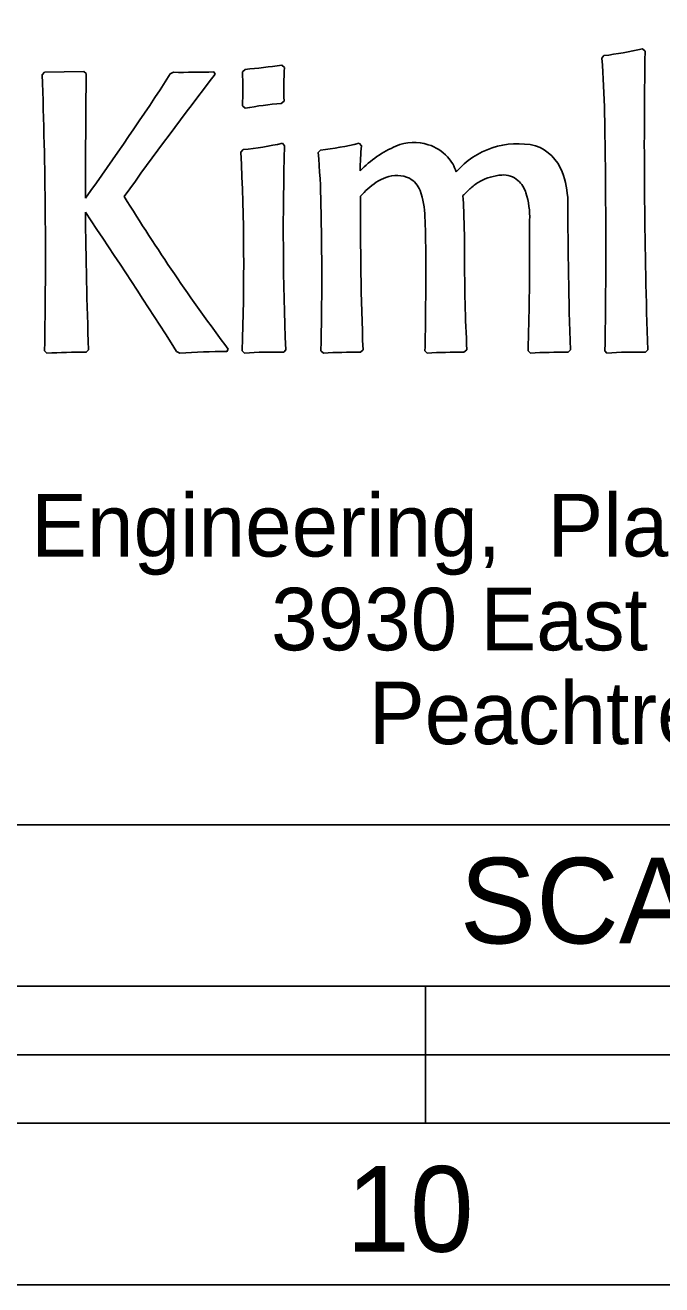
# Model space of a CAD drawing. Extents: x -3.8 to 1.77, y -4.86 to 1.05.
# Drawn here: x 0.8328 to 0.8793, y 0.0208 to 0.1127 of the extents above; entities that cross this region are included whole.
import ezdxf

# ---------------------------------------------------------------- set-up
doc = ezdxf.new("R2010")
doc.units = 0
for name, color, linetype in [('PNTDESC', 7, 'Continuous'), ('PNTNO', 7, 'Continuous'), ('UTLE_E_UUELBOX-Cell', 7, 'Continuous'), ('UTLE_E_UUPGAE-Cell', 7, 'Continuous')]:
    doc.layers.add(name, color=color, linetype=linetype)

msp = doc.modelspace()

# ---------------------------------------------------------------- linework, layer by layer
at = {"layer": 'PNTDESC'}
msp.add_line((1.004746554493904, 0.054377790451049804), (0.8026485241651535, 0.054377790451049804), dxfattribs=at)
at = {"layer": 'PNTNO'}
for p, q in [((0.8750437536811805, 0.11050179064854788), (0.8748990548833377, 0.11032786314505104)), ((0.8780536441196091, 0.11082019467419756), (0.8778800500264139, 0.11099356649170954)), ((0.8488807231001047, 0.10950001268613747), (0.8486779002947709, 0.10932641859293563)), ((0.8517455813368808, 0.10964460034289587), (0.8515429808137147, 0.10981852784639234)), ((0.8436414488350226, 0.10928607631015066), (0.8434099530035383, 0.10917049508983594)), ((0.846680456850982, 0.10914159978799716), (0.8465935486697757, 0.10931497161198937)), ((0.8486779002947709, 0.10683731044058899), (0.8488807231001047, 0.10666382748199217)), ((0.8515140855053965, 0.10701123795056598), (0.8517169083107303, 0.10718483203728744)), ((0.8517455813368808, 0.10393233219023947), (0.8516011048212107, 0.10410559286666649)), ((0.8573599388722832, 0.10393233219023947), (0.8571865670482948, 0.10410581514235627)), ((0.8487359131676591, 0.10364282346642828), (0.8485625413436658, 0.10346911823862152)), ((0.8543794994151952, 0.10361392816458964), (0.8542055719181796, 0.10344022293678275)), ((0.8342355829033561, 0.08897012158957932), (0.8344095104003718, 0.08879630522716751)), ((0.8372745909063585, 0.08885387356163497), (0.8374482961471233, 0.08902768992404678)), ((0.8438731669486745, 0.0889121087166922), (0.8441046627801576, 0.08879630522716751)), ((0.8475485384645544, 0.0889121087166922), (0.8476352243765529, 0.08908570280989413)), ((0.8486490049994135, 0.08897012158957932), (0.8488227102272176, 0.08879630522716751)), ((0.8516877907332042, 0.08885387356163497), (0.8518328229219017, 0.08902768992404678)), ((0.8544083947235134, 0.08897012158957932), (0.8545817665475066, 0.08879630522716751)), ((0.8573023705378146, 0.08885387356163497), (0.8574758534964118, 0.08902768992404678)), ((0.8619908558559691, 0.08897012158957932), (0.8621642276799624, 0.08879630522716751)), ((0.8648270410665948, 0.08885387356163497), (0.865058536898078, 0.08902768992404678)), ((0.8695153041025769, 0.08897012158957932), (0.8696888981957805, 0.08879630522716751)), ((0.8724381752251963, 0.08885387356163497), (0.8726121027351764, 0.08902768992404678)), ((0.8751309952662013, 0.08897012158957932), (0.8752754717948361, 0.08879630522716751)), ((0.8780825394279321, 0.08885387356163497), (0.8782562446557362, 0.08902768992404678))]:
    msp.add_line(p, q, dxfattribs=at)
for points in [[(0.8748990548833377, 0.11032786314505104), (0.8750437536811805, 0.11050179064854788)], [(0.8778800500264139, 0.11099356649170954), (0.8780536441196091, 0.11082019467419756)], [(0.8486779002947709, 0.10932641859293563), (0.8488807231001047, 0.10950001268613747)], [(0.8515429808137147, 0.10981852784639234), (0.8517455813368808, 0.10964460034289587)], [(0.8372745909063585, 0.10919939039167464), (0.8371012190953236, 0.10934420031764269), (0.8342355829033561, 0.10928607631015066), (0.8340622110793641, 0.10911270447967854)], [(0.8340622110793641, 0.10911270447967854), (0.8342355829033561, 0.10928607631015066), (0.8371012190953236, 0.10934420031764269), (0.8372745909063585, 0.10919939039167464)], [(0.8434099530035383, 0.10917049508983594), (0.8436414488350226, 0.10928607631015066)], [(0.8465935486697757, 0.10931497161198937), (0.846680456850982, 0.10914159978799716)], [(0.8488807231001047, 0.10666382748199217), (0.8486779002947709, 0.10683731044058899)], [(0.8517169083107303, 0.10718483203728744), (0.8515140855053965, 0.10701123795056598)], [(0.8516011048212107, 0.10410559286666649), (0.8517455813368808, 0.10393233219023947)], [(0.8571865670482948, 0.10410581514235627), (0.8573599388722832, 0.10393233219023947)], [(0.8485625413436658, 0.10346911823862152), (0.8487359131676591, 0.10364282346642828)], [(0.8542055719181796, 0.10344022293678275), (0.8543794994151952, 0.10361392816458964)], [(0.8400527632311362, 0.10022806537252002), (0.8400527632311362, 0.10022806537252002)], [(0.8344095104003718, 0.08879630522716751), (0.8342355829033561, 0.08897012158957932), (0.8342355829033561, 0.08897012158957932)], [(0.8374482961471233, 0.08902768992404678), (0.8372745909063585, 0.08885387356163497), (0.8372745909063585, 0.08885387356163497)], [(0.8441046627801576, 0.08879630522716751), (0.8438731669486745, 0.0889121087166922)], [(0.8476352243765529, 0.08908570280989413), (0.8475485384645544, 0.0889121087166922), (0.8475485384645544, 0.0889121087166922)], [(0.8488227102272176, 0.08879630522716751), (0.8486490049994135, 0.08897012158957932)], [(0.8518328229219017, 0.08902768992404678), (0.8516877907332042, 0.08885387356163497)], [(0.8545817665475066, 0.08879630522716751), (0.8544083947235134, 0.08897012158957932)], [(0.8574758534964118, 0.08902768992404678), (0.8573023705378146, 0.08885387356163497)], [(0.8621642276799624, 0.08879630522716751), (0.8619908558559691, 0.08897012158957932)], [(0.865058536898078, 0.08902768992404678), (0.8648270410665948, 0.08885387356163497)], [(0.8696888981957805, 0.08879630522716751), (0.8695153041025769, 0.08897012158957932)], [(0.8726121027351764, 0.08902768992404678), (0.8724381752251963, 0.08885387356163497)], [(0.8752754717948361, 0.08879630522716751), (0.8751309952662013, 0.08897012158957932)], [(0.8782562446557362, 0.08902768992404678), (0.8780825394279321, 0.08885387356163497)]]:
    msp.add_lwpolyline(points, dxfattribs=at)
for points in [[(0.8203642059961954, 0.04258889520168304), (0.9870308726628622, 0.04258889520168304), (0.9870308726628622, 0.032588895201683045), (0.8203642059961954, 0.032588895201683045)], [(0.8203642059961954, 0.03758889520168304), (0.8620308726628622, 0.03758889520168304), (0.8620308726628622, 0.04258889520168304), (0.8203642059961954, 0.04258889520168304)], [(0.9036975393295288, 0.03758889520168304), (0.8620308726628622, 0.03758889520168304), (0.8620308726628622, 0.032588895201683045), (0.9036975393295288, 0.032588895201683045)]]:
    msp.add_lwpolyline(points, close=True, dxfattribs=at)
for centre, radius, start, end in [((0.8097953676807313, 0.10505008232052795), 0.06531726463342297, 1.0504352679525129, 4.634679581252141), ((0.8097953676807313, 0.10505008232052795), 0.06531726463342295, 1.0504352679525133, 4.634679581252142), ((0.8707422212368376, 0.14373569414789109), 0.03351112536315265, 277.374909785421, 282.2981464951188), ((0.8707422212368376, 0.14373569414789109), 0.03351112536315265, 277.37490978542104, 282.29814649511883), ((1.3222901106352691, 0.1040529776233346), 0.4442880072735647, 179.1272598779938, 181.93804411136884), ((1.3222901106352691, 0.1040529776233346), 0.4442880072735648, 179.1272598779938, 181.93804411136884), ((0.8460166110787419, 0.1447245163037496), 0.03534075257368109, 274.64850594441225, 278.99648404271915), ((0.8460166110787419, 0.1447245163037496), 0.035340752573681, 274.64850594441225, 278.99648404271915), ((0.8758412756165792, 0.10813367033404166), 0.02414301953617855, 176.41194334153943, 182.25234603420446), ((0.8758412756165792, 0.10813367033404166), 0.024143019536178503, 176.41194334153943, 182.25234603420446), ((0.46788245051797395, 0.0958888738689252), 0.3664184585089728, 358.918070704435, 2.068220726221843), ((0.46788245051797395, 0.0958888738689252), 0.366418458508973, 358.918070704435, 2.0682207262218526), ((2.2404996862276723, 0.09569751342193679), 1.4032900515670714, 179.44871518075436, 179.81976087671202), ((2.2404996862276723, 0.09569751342193679), 1.4032900515670717, 179.44871518083912, 179.81976087679678), ((0.6743345460499149, 0.2181214664599745), 0.20113877646878547, 324.0763230386771, 327.20256033721256), ((0.6743345460499149, 0.2181214664599745), 0.2011387764687858, 324.0763230386772, 327.2025603372126), ((1.129110264981305, -0.1077809871578238), 0.3561207733998773, 142.4736327127903, 144.2607817419626), ((1.129110264981305, -0.1077809871578238), 0.35612077339987747, 142.47363271279033, 144.26078174196263), ((0.8442348027892403, 0.19948149662778747), 0.09019737200016097, 269.6230830058528, 271.4985092060779), ((0.8442348027892403, 0.19948149662778747), 0.09019737200016112, 269.6230830058528, 271.4985092060779), ((0.8220945694728167, 0.1080818645200023), 0.026612448071787132, 357.3195358206766, 2.6804641794081445), ((0.8220945694728167, 0.1080818645200023), 0.026612448071787146, 357.3195358205919, 2.680464179323451), ((0.8533009471080683, 0.08331275770966734), 0.023765749303362976, 94.31193360766083, 100.71893624649462), ((0.8533009471080683, 0.08331275770966734), 0.023765749303363087, 94.31193360766085, 100.71893624649464), ((0.355868025659615, 0.09672704835030435), 0.5193209041874995, 359.14415982602753, 1.0504352679525133), ((0.355868025659615, 0.09672704835030435), 0.5193209041874995, 359.1441598260276, 1.0504352679525368), ((0.8462544295814622, 0.12810784925955113), 0.024590551999059636, 275.79169414239595, 282.55801350181247), ((0.8462544295814622, 0.12810784925955113), 0.024590551999059608, 275.791694142396, 282.5580135018125), ((1.0729403769186816, 0.09777447890500827), 0.22128049338079409, 178.40535172268508, 182.26538129554464), ((1.0729403769186816, 0.09777447890500827), 0.2212804933807941, 178.40535172268508, 182.26538129554464), ((0.8521274239240302, 0.12472145769356764), 0.02122733254490116, 276.0901537343635, 283.7880881411854), ((0.8521274239240302, 0.12472145769356764), 0.02122733254490113, 276.0901537343635, 283.7880881411854), ((0.8756060372900162, 0.10215336925766692), 0.018332616192531532, 174.43136142706248, 180.13924375150475), ((0.8756060372900162, 0.10215336925766692), 0.01833261619253157, 174.43136142706246, 180.13924375150472), ((0.863067007344586, 0.0964708672615011), 0.00808402641089405, 113.21716315008666, 135.7797507821216), ((0.863067007344586, 0.0964708672615011), 0.008084026410894049, 113.21716315008665, 135.7797507821216), ((0.8612015517640648, 0.1008197029742674), 0.0033519764801605186, 71.9305734728877, 113.21716315008666), ((0.8612015517640648, 0.1008197029742674), 0.0033519764801605233, 71.93057347288772, 113.21716315008666), ((0.8612181165227266, 0.100870474627347), 0.003298570938255457, 42.78454236571008, 71.9305734728877), ((0.8612181165227266, 0.100870474627347), 0.00329857093825547, 42.78454236571008, 71.9305734728877), ((0.8687706370206058, 0.0981309538424445), 0.005944063784182558, 77.42064607667606, 139.10963783650897), ((0.8687706370206058, 0.0981309538424445), 0.00594406378418257, 77.42064607667604, 139.10963783650894), ((0.8689559612385079, 0.10086777093949498), 0.0032591340987048007, 20.74184602326867, 70.10186718446406), ((0.8689559612385079, 0.10086777093949498), 0.0032591340987048003, 20.741846023353446, 70.10186718446406), ((0.6826129810162977, 0.095229734793007), 0.16615397682854693, 357.84095260611116, 2.8423971517753297), ((0.6826129810162977, 0.095229734793007), 0.16615397682854693, 357.84095260611116, 2.8423971517753444), ((0.7942391107669876, 0.09834094426602177), 0.06018288049906798, 1.2179337354994684, 4.860482949986944), ((0.7942391107669876, 0.09834094426602177), 0.06018288049906804, 1.2179337354146957, 4.860482949902172), ((0.8614843851991755, 0.10111690872528985), 0.0029357641367689646, 17.957105572934154, 42.78454236571008), ((0.8614843851991755, 0.10111690872528985), 0.0029357641367689477, 17.95710557293415, 42.78454236571008), ((0.8605452560815963, 0.09796464500816228), 0.003911553415461292, 110.87543176213875, 134.06561248970002), ((0.8605452560815963, 0.09796464500816228), 0.0039115534154612955, 110.87543176213873, 134.0656124897), ((0.8599310924674609, 0.09959820940961071), 0.002166386759561255, 64.64012179818448, 111.09367216076133), ((0.8599310924674609, 0.09959820940961071), 0.0021663867595612687, 64.6401217981845, 111.09367216084613), ((0.8600344858181039, 0.10005483542497359), 0.001712528603183996, 20.52573531373028, 61.22067288871257), ((0.8600344858181039, 0.10005483542497359), 0.0017125286031839952, 20.52573531373028, 61.22067288871257), ((0.867591018864908, 0.09845389100650678), 0.003274173263210016, 118.86822988168991, 133.15263465241114), ((0.867591018864908, 0.09845389100650678), 0.003274173263210038, 118.86822988168991, 133.15263465241114), ((0.8678709569681499, 0.09794611873992395), 0.003853999119142475, 94.12306641463465, 118.86822988168993), ((0.8678709569681499, 0.09794611873992395), 0.003853999119142483, 94.12306641454987, 118.86822988160515), ((0.8677104613096465, 0.10017257948022301), 0.001621761163907534, 48.58883636263449, 94.12306641454987), ((0.8677104613096465, 0.10017257948022301), 0.0016217611639075327, 48.5888363626345, 94.12306641454988), ((0.8674632666362753, 0.09989230226414975), 0.0019954729850350794, 17.450933300780264, 48.5888363626345), ((0.8674632666362753, 0.09989230226414975), 0.0019954729850350924, 17.45093330086503, 48.58883636271927), ((0.8659410569380791, 0.09972601649920822), 0.006482990663479047, 1.629779783182945, 20.74184602335344), ((0.8659410569380791, 0.09972601649920822), 0.006482990663479049, 1.6297797830981757, 20.74184602326867), ((0.965422915063773, 0.17739225009900914), 0.14721408347367532, 211.611918054835, 216.8592426689454), ((0.965422915063773, 0.17739225009900914), 0.14721408347367532, 211.61191805483497, 216.85924266894537), ((1.0983401475400605, 0.09836478234716393), 0.24104520206187297, 179.55028264734506, 182.21995650586803), ((1.0983401475400605, 0.09836478234716393), 0.24104520206187297, 179.55028264742984, 182.2199565059528), ((0.8609679416663869, 0.09708578297502542), 0.004846789657176044, 130.42792318169026, 139.13808094822704), ((0.8609679416663869, 0.09708578297502542), 0.004846789657176042, 130.42792318169026, 139.13808094822704), ((0.8564371126115474, 0.09870799068996362), 0.005553763404336921, 0.1543644871364478, 20.52573531373028), ((0.8564371126115474, 0.09870799068996362), 0.0055537634043369005, 0.15436448722122192, 20.525735313815055), ((0.8945235818816545, 0.06972606989876355), 0.042652475112885266, 133.15263465249592, 134.23553486180202), ((0.8945235818816545, 0.06972606989876355), 0.04265247511288436, 133.15263465241114, 134.23553486171724), ((0.7912325322305017, 0.09614695227491954), 0.07365264578013625, 359.7748597992391, 3.2212549077154335), ((0.7912325322305017, 0.09614695227491954), 0.07365264578013633, 359.7748597992391, 3.2212549077154184), ((0.8637847197941289, 0.09873592335875901), 0.005851496711328195, 357.60558124722365, 17.45093330078026), ((0.8637847197941289, 0.09873592335875901), 0.005851496711328186, 357.60558124663027, 17.450933300865074), ((0.6039391361768812, 0.09429513710955915), 0.25052585748356637, 358.7820662645853, 1.2179337354146957), ((0.6039391361768812, 0.09429513710955915), 0.25052585748356637, 358.78206626458535, 1.2179337354147606), ((1.1835925515307002, 0.0999194537571149), 0.3111711266489985, 180.00166697990528, 182.0059046114316), ((1.1835925515307002, 0.0999194537571149), 0.31117112664899826, 180.00166697999003, 182.00590461151634), ((1.2649495601553462, 0.10391563914401013), 0.4277604256612106, 180.64902246569213, 181.99454861844404), ((0.4781083296184509, -0.14351195560657357), 0.43336458311701703, 32.43378368293982, 34.03952874012811), ((0.4781083296184509, -0.14351195560657357), 0.43336458311701703, 32.43378368293982, 34.03952874012811), ((1.2649495601553462, 0.10391563914401013), 0.42776042566121053, 180.64902246569213, 181.99454861844404), ((0.8146931875144473, 0.09638672407686438), 0.047355331253547184, 359.8854894641628, 2.8277796050735327), ((0.8146931875144473, 0.09638672407686438), 0.04735533125354717, 359.88548946407803, 2.827779604988791), ((1.4334966152213806, 0.0976086505091868), 0.5638661987018374, 179.9102958437181, 180.0897041562819), ((1.4334966152213806, 0.0976086505091868), 0.5638661987018379, 179.91029584371813, 180.08970415628193), ((0.6345140280780603, 0.09635773608293303), 0.2351173676710781, 358.19941497746714, 0.0897041562818961), ((0.6345140280780603, 0.09635773608293303), 0.23511736767107808, 358.19941497746726, 0.08970415628198225), ((1.5282219085640887, 0.09496067375431023), 0.6661748148414119, 179.88548946407803, 180.1145105358372), ((1.5282219085640887, 0.09496067375431023), 0.6661748148414119, 179.88548946416282, 180.114510535922), ((0.9884118706955256, 0.09558611917032067), 0.12352755948144462, 179.8741070130687, 183.04342676210484), ((0.9884118706955256, 0.09558611917032067), 0.12352755948144468, 179.8741070130687, 183.04342676210484), ((0.6997358185631346, 0.09330487094905447), 0.1623129297972428, 358.46966981634637, 0.11451053592198113), ((0.6997358185631346, 0.09330487094905447), 0.1623129297972428, 358.46966981634637, 0.11451053592196558), ((0.8368250176161418, 0.03990445578226415), 0.04895148227965886, 89.47378478932056, 92.82840455124227), ((0.8368250176161418, 0.03990445578226415), 0.048951482279659064, 89.47378478940533, 92.82840455132704), ((0.8479579000664853, 0.02547157049816974), 0.06344185894179319, 90.36970630444587, 93.48208895153661), ((0.8479579000664853, 0.02547157049816974), 0.06344185894179294, 90.36970630444588, 93.48208895153662), ((0.8507337357262549, 0.06501167313599118), 0.023861281233627726, 87.70850943691654, 94.59367990373106), ((0.8507337357262549, 0.06501167313599118), 0.023861281233627782, 87.70850943691656, 94.59367990373107), ((0.8568491902913823, 0.04595570623370554), 0.04290056097708424, 89.39474455151355, 93.02966601585946), ((0.8568491902913823, 0.04595570623370554), 0.042900560977084216, 89.39474455142879, 93.0296660157747), ((0.864383324174767, 0.0477651517165206), 0.041091117623158396, 89.38128723402272, 93.09572370855841), ((0.864383324174767, 0.0477651517165206), 0.041091117623158376, 89.38128723402272, 93.09572370855841), ((0.8719549260630955, 0.04625522517214684), 0.04260138935033462, 89.3500509762532, 93.04908211530571), ((0.8719549260630955, 0.04625522517214684), 0.042601389350334674, 89.35005097616845, 93.04908211522095), ((0.877152433701529, 0.06574044276590371), 0.02313213737749444, 87.69560845142301, 94.65414638949079), ((0.877152433701529, 0.06574044276590371), 0.023132137377494505, 87.69560845142301, 94.65414638949079)]:
    msp.add_arc(centre, radius, start, end, dxfattribs=at)
at = {"layer": 'UTLE_E_UUELBOX-Cell'}
msp.add_lwpolyline([(0.020799999952316284, 0.8958999999761581), (1.3958999999364217, 0.8958999999761581), (1.3958999999364217, 0.020799999952316284), (0.020799999952316284, 0.020799999952316284)], close=True, dxfattribs=at)
at = {"layer": 'UTLE_E_UUPGAE-Cell'}
msp.add_lwpolyline([(0.020799999952316284, 0.020799999952316284), (1.3958999999364217, 0.020799999952316284), (1.3958999999364217, 0.8958999999761581), (0.020799999952316284, 0.8958999999761581)], close=True, dxfattribs=at)

# ---------------------------------------------------------------- texts
at = {"layer": 'PNTNO'}
for s, height, p in [('Engineering,  Planning,  And Environmental Consultants', 0.004564563350223263, (0.8332636636527883, 0.0739511996408008)), ('3930 East Jones Bridge Road, Suite 350', 0.004564563350223263, (0.8507673808998795, 0.06710353922365629)), ('Peachtree Corners, Georgia  30092', 0.004564563350223263, (0.8579033149373948, 0.060255878806511794)), ('SCALE IN FEET', 0.0062499999999999995, (0.8645347850259294, 0.045713882701683035)), ('10', 0.0062499999999999995, (0.8562528014578542, 0.023213907701683044))]:
    msp.add_text(s, height=height, dxfattribs=at).set_placement(p)

doc.saveas('drawing.dxf')
